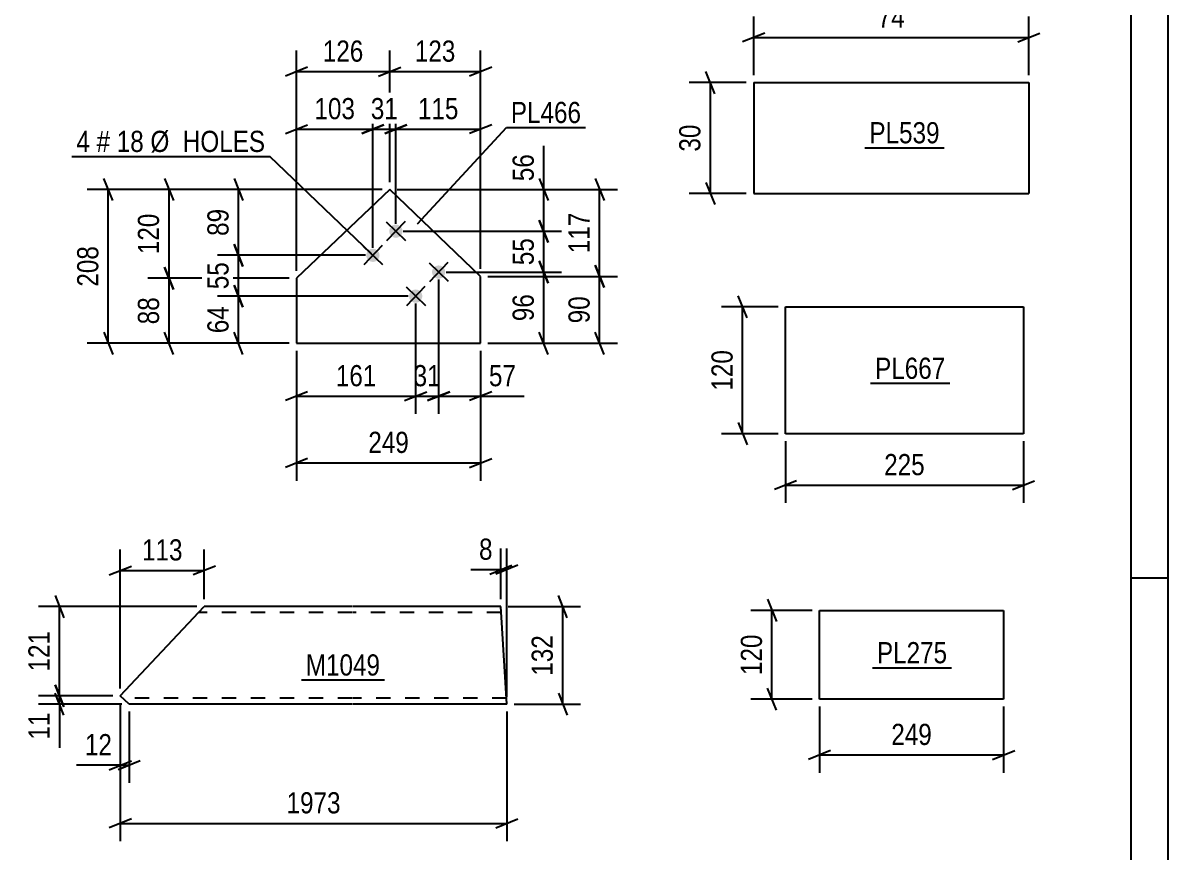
# Model space of a CAD drawing. Header units: millimetres. Extents: x 0 to 841, y 0 to 594.
# Drawn here: x 686.2 to 841, y 410 to 522.1 of the extents above; entities that cross this region are included whole.
import ezdxf

# ---------------------------------------------------------------- set-up
doc = ezdxf.new("R2010")
doc.units = ezdxf.units.MM
doc.linetypes.add('DXK_LINE_DOT2', pattern=[3.9198, 1.9599, -1.9599])
doc.styles.add('Arial Narrow', font='ARIALN.TTF', dxfattribs={"height": 0.2})

# ---------------------------------------------------------------- blocks, each defined once
blk = doc.blocks.new('Unknown-761545992-1132')
at = {"color": 5, "linetype": 'Continuous'}
for p, q in [((841, 0), (841, 594)), ((836, 5), (836, 589)), ((841, 447), (836, 447))]:
    blk.add_line(p, q, dxfattribs=at)
blk = doc.blocks.new('Part-761545992-16274 - 16273')
at = {"color": 2, "linetype": 'Continuous'}
for p, q in [((699.35, 431.09), (710.7, 443.16)), ((730.7, 443.16), (710.7, 443.16)), ((750.8, 443.16), (730.8, 443.16)), ((751.61, 429.96), (750.8, 443.16)), ((700.56, 429.96), (699.35, 431.09)), ((730.7, 429.96), (700.56, 429.96)), ((751.61, 429.96), (730.8, 429.96))]:
    blk.add_line(p, q, dxfattribs=at)
at = {"color": 7, "linetype": 'DXK_LINE_DOT2'}
for p, q in [((730.7, 442.36), (709.95, 442.36)), ((750.85, 442.36), (730.8, 442.36)), ((730.7, 430.76), (699.71, 430.76)), ((751.57, 430.76), (730.8, 430.76)), ((751.57, 430.76), (751.56, 430.82))]:
    blk.add_line(p, q, dxfattribs=at)
blk = doc.blocks.new('Part-761545992-16414 - 16413')
at = {"color": 2, "linetype": 'Continuous'}
for p, q in [((784.98, 514.02), (784.98, 499.02)), ((784.98, 514.02), (822.18, 514.02)), ((822.18, 514.02), (822.18, 499.02)), ((784.98, 499.02), (822.18, 499.02))]:
    blk.add_line(p, q, dxfattribs=at)
blk = doc.blocks.new('Part-761545992-16424 - 16423')
at = {"color": 2, "linetype": 'Continuous'}
for p, q in [((793.88, 430.65), (793.88, 442.65)), ((793.88, 442.65), (818.77, 442.65)), ((818.77, 442.65), (818.77, 430.65)), ((818.77, 430.65), (793.88, 430.65))]:
    blk.add_line(p, q, dxfattribs=at)
blk = doc.blocks.new('Part-761545992-16432 - 16431')
at = {"color": 2, "linetype": 'Continuous'}
for p, q in [((789.28, 466.54), (789.28, 483.69)), ((789.28, 483.69), (821.45, 483.69)), ((821.45, 483.69), (821.45, 466.54)), ((821.45, 466.54), (789.28, 466.54))]:
    blk.add_line(p, q, dxfattribs=at)
blk = doc.blocks.new('Part-761545992-16459 - 16458')
at = {"color": 2, "linetype": 'Continuous'}
for p, q in [((735.77, 499.56), (723.18, 487.56)), ((748.06, 487.82), (735.77, 499.56)), ((748.06, 478.77), (748.06, 487.82)), ((723.18, 487.56), (723.18, 478.77)), ((723.18, 478.77), (748.06, 478.77))]:
    blk.add_line(p, q, dxfattribs=at)
blk = doc.blocks.new('Bolt-761545992-16460 - 16458')
at = {"linetype": 'Continuous'}
for points in [[(737.26, 493.3, -1), (735.96, 494.55, -1)], [(734.15, 490.05, -1), (732.85, 491.29, -1)], [(743.04, 487.78, -1), (741.74, 489.02, -1)], [(739.93, 484.52, -1), (738.63, 485.77, -1)]]:
    blk.add_hatch(color=1, dxfattribs=at).paths.add_polyline_path(points)
at = {"color": 1, "linetype": 'Continuous'}
for p, q in [((735.3, 495.17), (737.91, 492.68)), ((737.85, 495.23), (735.36, 492.62)), ((732.2, 491.91), (734.8, 489.43)), ((734.74, 491.97), (732.26, 489.37)), ((741.09, 489.64), (743.69, 487.16)), ((743.63, 489.7), (741.15, 487.1)), ((737.98, 486.39), (740.59, 483.9)), ((740.53, 486.45), (738.04, 483.84))]:
    blk.add_line(p, q, dxfattribs=at)
blk = doc.blocks.new('StraightDimension-761545992-16540 - 16273')
at = {"color": 7, "linetype": 'Continuous'}
for p, q in [((699.35, 430.09), (699.35, 411.45)), ((751.61, 428.96), (751.61, 411.45)), ((700.85, 414.45), (697.85, 413.25)), ((699.35, 413.85), (751.61, 413.85)), ((750.11, 413.25), (753.11, 414.45))]:
    blk.add_line(p, q, dxfattribs=at)
at = {"color": 0}
blk.add_wipeout([(729.74, 414.6), (729.74, 418.8), (721.23, 418.8), (721.23, 414.6)], dxfattribs=at)
at = {"color": 3, "style": 'Arial Narrow'}
blk.add_text('1973', height=2.863, dxfattribs=at).set_placement((721.83, 415.2))
blk = doc.blocks.new('StraightDimension-761545992-16522 - 16273')
at = {"color": 7, "linetype": 'Continuous'}
for p, q in [((699.35, 430.09), (699.35, 419.31)), ((700.56, 428.96), (700.56, 419.31)), ((697.85, 421.11), (700.85, 422.31)), ((702.06, 422.31), (699.06, 421.11)), ((699.35, 421.71), (700.56, 421.71))]:
    blk.add_line(p, q, dxfattribs=at)
at = {"color": 0}
blk.add_wipeout([(698.83, 422.46), (698.83, 426.66), (693.97, 426.66), (693.97, 422.46)], dxfattribs=at)
at = {"color": 7, "linetype": 'Continuous'}
blk.add_line((699.35, 421.71), (693.45, 421.71), dxfattribs=at)
blk.add_line((699.35, 421.71), (693.45, 421.71), dxfattribs=at)
at = {"color": 3, "style": 'Arial Narrow'}
blk.add_text('12', height=2.863, dxfattribs=at).set_placement((694.57, 423.06))
blk = doc.blocks.new('StraightDimension-761545992-16514 - 16273')
at = {"color": 7, "linetype": 'Continuous'}
for p, q in [((750.8, 444.16), (750.8, 451)), ((751.61, 430.96), (751.61, 451)), ((749.3, 447.55), (752.3, 448.75)), ((753.11, 448.75), (750.11, 447.55)), ((750.8, 448.15), (751.61, 448.15))]:
    blk.add_line(p, q, dxfattribs=at)
at = {"color": 0}
blk.add_wipeout([(750.28, 448.9), (750.28, 453.1), (747.25, 453.1), (747.25, 448.9)], dxfattribs=at)
at = {"color": 7, "linetype": 'Continuous'}
blk.add_line((750.8, 448.15), (746.73, 448.15), dxfattribs=at)
blk.add_line((750.8, 448.15), (746.73, 448.15), dxfattribs=at)
at = {"color": 3, "style": 'Arial Narrow'}
blk.add_text('8', height=2.86, dxfattribs=at).set_placement((747.85, 449.5))
blk = doc.blocks.new('StraightDimension-761545992-16534 - 16273')
at = {"color": 7, "linetype": 'Continuous'}
for p, q in [((759.77, 441.66), (758.57, 444.66)), ((751.8, 443.16), (761.57, 443.16)), ((759.17, 429.96), (759.17, 443.16)), ((758.57, 431.46), (759.77, 428.46)), ((752.61, 429.96), (761.57, 429.96))]:
    blk.add_line(p, q, dxfattribs=at)
at = {"color": 0}
blk.add_wipeout([(758.42, 439.9), (754.22, 439.9), (754.22, 433.22), (758.42, 433.22)], dxfattribs=at)
at = {"color": 3, "style": 'Arial Narrow'}
blk.add_text('132', height=2.863, rotation=90.0002, dxfattribs=at).set_placement((757.82, 433.82))
blk = doc.blocks.new('StraightDimension-761545992-16518 - 16273')
at = {"color": 7, "linetype": 'Continuous'}
for p, q in [((699.35, 432.09), (699.35, 450.9)), ((710.7, 444.16), (710.7, 450.9)), ((697.85, 447.45), (700.85, 448.65)), ((699.35, 448.05), (710.7, 448.05)), ((712.2, 448.65), (709.2, 447.45))]:
    blk.add_line(p, q, dxfattribs=at)
at = {"color": 0}
blk.add_wipeout([(708.37, 448.8), (708.37, 453), (701.69, 453), (701.69, 448.8)], dxfattribs=at)
at = {"color": 3, "style": 'Arial Narrow'}
blk.add_text('113', height=2.863, dxfattribs=at).set_placement((702.29, 449.4))
blk = doc.blocks.new('StraightDimension-761545992-18511 - 16273')
at = {"color": 7, "linetype": 'Continuous'}
for p, q in [((690.54, 444.66), (691.74, 441.66)), ((709.7, 443.16), (688.29, 443.16)), ((691.14, 431.09), (691.14, 443.16)), ((691.74, 429.59), (690.54, 432.59)), ((698.35, 431.09), (688.29, 431.09))]:
    blk.add_line(p, q, dxfattribs=at)
at = {"color": 0}
blk.add_wipeout([(690.39, 440.47), (686.19, 440.47), (686.19, 433.79), (690.39, 433.79)], dxfattribs=at)
at = {"color": 3, "style": 'Arial Narrow'}
blk.add_text('121', height=2.863, rotation=90.0002, dxfattribs=at).set_placement((689.79, 434.39))
blk = doc.blocks.new('StraightDimension-761545992-18512 - 16273')
at = {"color": 7, "linetype": 'Continuous'}
for p, q in [((690.54, 432.59), (691.74, 429.59)), ((698.35, 431.09), (688.29, 431.09)), ((691.74, 428.46), (690.54, 431.46)), ((691.14, 429.96), (691.14, 431.09)), ((699.56, 429.96), (688.29, 429.96))]:
    blk.add_line(p, q, dxfattribs=at)
at = {"color": 0}
blk.add_wipeout([(690.39, 429.44), (686.19, 429.44), (686.19, 424.58), (690.39, 424.58)], dxfattribs=at)
at = {"color": 7, "linetype": 'Continuous'}
blk.add_line((691.14, 429.96), (691.14, 424.06), dxfattribs=at)
blk.add_line((691.14, 429.96), (691.14, 424.06), dxfattribs=at)
at = {"color": 3, "style": 'Arial Narrow'}
blk.add_text('11', height=2.863, rotation=90.0002, dxfattribs=at).set_placement((689.79, 425.18))
blk = doc.blocks.new('StraightDimension-761545992-16768 - 16413')
at = {"color": 7, "linetype": 'Continuous'}
for p, q in [((784.98, 515.02), (784.98, 522.97)), ((822.18, 515.02), (822.18, 522.97)), ((786.48, 520.72), (783.48, 519.52)), ((820.68, 519.52), (823.68, 520.72)), ((784.98, 520.12), (822.18, 520.12))]:
    blk.add_line(p, q, dxfattribs=at)
at = {"color": 0}
blk.add_wipeout([(806.01, 520.87), (806.01, 525.07), (801.15, 525.07), (801.15, 520.87)], dxfattribs=at)
at = {"color": 3, "style": 'Arial Narrow'}
blk.add_text('74', height=2.863, dxfattribs=at).set_placement((801.75, 521.47))
blk = doc.blocks.new('StraightDimension-761545992-16764 - 16413')
at = {"color": 7, "linetype": 'Continuous'}
for p, q in [((783.98, 514.02), (776.27, 514.02)), ((779.72, 512.52), (778.52, 515.52)), ((779.12, 499.02), (779.12, 514.02)), ((778.52, 500.52), (779.72, 497.52)), ((783.98, 499.02), (776.27, 499.02))]:
    blk.add_line(p, q, dxfattribs=at)
at = {"color": 0}
blk.add_wipeout([(778.37, 508.95), (774.17, 508.95), (774.17, 504.09), (778.37, 504.09)], dxfattribs=at)
at = {"color": 3, "style": 'Arial Narrow'}
blk.add_text('30', height=2.863, rotation=90.0002, dxfattribs=at).set_placement((777.77, 504.69))
blk = doc.blocks.new('StraightDimension-761545992-16772 - 16423')
at = {"color": 7, "linetype": 'Continuous'}
for p, q in [((786.85, 444.15), (788.05, 441.15)), ((792.88, 442.65), (784.6, 442.65)), ((787.45, 430.65), (787.45, 442.65)), ((788.05, 429.15), (786.85, 432.15)), ((792.88, 430.65), (784.6, 430.65))]:
    blk.add_line(p, q, dxfattribs=at)
at = {"color": 0}
blk.add_wipeout([(786.7, 439.99), (782.5, 439.99), (782.5, 433.31), (786.7, 433.31)], dxfattribs=at)
at = {"color": 3, "style": 'Arial Narrow'}
blk.add_text('120', height=2.863, rotation=90.0002, dxfattribs=at).set_placement((786.1, 433.91))
blk = doc.blocks.new('StraightDimension-761545992-16776 - 16423')
at = {"color": 7, "linetype": 'Continuous'}
for p, q in [((793.88, 429.65), (793.88, 420.7)), ((818.77, 429.65), (818.77, 420.7)), ((795.38, 423.7), (792.38, 422.5)), ((793.88, 423.1), (818.77, 423.1)), ((817.27, 422.5), (820.27, 423.7))]:
    blk.add_line(p, q, dxfattribs=at)
at = {"color": 0}
blk.add_wipeout([(809.67, 423.85), (809.67, 428.05), (802.98, 428.05), (802.98, 423.85)], dxfattribs=at)
at = {"color": 3, "style": 'Arial Narrow'}
blk.add_text('249', height=2.863, dxfattribs=at).set_placement((803.58, 424.45))
blk = doc.blocks.new('StraightDimension-761545992-16780 - 16431')
at = {"color": 7, "linetype": 'Continuous'}
for p, q in [((784.08, 482.19), (782.88, 485.19)), ((788.28, 483.69), (780.63, 483.69)), ((783.48, 466.54), (783.48, 483.69)), ((782.88, 468.04), (784.08, 465.04)), ((788.28, 466.54), (780.63, 466.54))]:
    blk.add_line(p, q, dxfattribs=at)
at = {"color": 0}
blk.add_wipeout([(782.73, 478.46), (778.53, 478.46), (778.53, 471.77), (782.73, 471.77)], dxfattribs=at)
at = {"color": 3, "style": 'Arial Narrow'}
blk.add_text('120', height=2.863, rotation=90.0002, dxfattribs=at).set_placement((782.13, 472.37))
blk = doc.blocks.new('StraightDimension-761545992-16784 - 16431')
at = {"color": 7, "linetype": 'Continuous'}
for p, q in [((789.28, 465.54), (789.28, 457.18)), ((821.45, 465.54), (821.45, 457.18)), ((790.78, 460.18), (787.78, 458.98)), ((819.95, 458.98), (822.95, 460.18)), ((789.28, 459.58), (821.45, 459.58))]:
    blk.add_line(p, q, dxfattribs=at)
at = {"color": 0}
blk.add_wipeout([(808.71, 460.33), (808.71, 464.53), (802.02, 464.53), (802.02, 460.33)], dxfattribs=at)
at = {"color": 3, "style": 'Arial Narrow'}
blk.add_text('225', height=2.863, dxfattribs=at).set_placement((802.62, 460.93))
blk = doc.blocks.new('StraightDimension-761545992-32509 - 16458')
at = {"color": 7, "linetype": 'Continuous'}
for p, q in [((736.61, 494.92), (736.61, 510.57)), ((748.06, 488.82), (748.06, 510.57)), ((735.11, 507.12), (738.11, 508.32)), ((749.56, 508.32), (746.56, 507.12)), ((736.61, 507.72), (748.06, 507.72))]:
    blk.add_line(p, q, dxfattribs=at)
at = {"color": 0}
blk.add_wipeout([(745.68, 508.47), (745.68, 512.67), (738.99, 512.67), (738.99, 508.47)], dxfattribs=at)
at = {"color": 3, "style": 'Arial Narrow'}
blk.add_text('115', height=2.863, dxfattribs=at).set_placement((739.59, 509.07))
blk = doc.blocks.new('StraightDimension-761545992-16840 - 16458')
at = {"color": 7, "linetype": 'Continuous'}
for p, q in [((735.77, 500.56), (735.77, 518.35)), ((748.06, 488.82), (748.06, 518.35)), ((734.27, 514.9), (737.27, 516.1)), ((749.56, 516.1), (746.56, 514.9)), ((735.77, 515.5), (748.06, 515.5))]:
    blk.add_line(p, q, dxfattribs=at)
at = {"color": 0}
blk.add_wipeout([(745.26, 516.25), (745.26, 520.45), (738.57, 520.45), (738.57, 516.25)], dxfattribs=at)
at = {"color": 3, "style": 'Arial Narrow'}
blk.add_text('123', height=2.863, dxfattribs=at).set_placement((739.17, 516.85))
blk = doc.blocks.new('StraightDimension-761545992-16841 - 16458')
at = {"color": 7, "linetype": 'Continuous'}
for p, q in [((723.18, 488.56), (723.18, 518.35)), ((735.77, 500.56), (735.77, 518.35)), ((724.68, 516.1), (721.68, 514.9)), ((734.27, 514.9), (737.27, 516.1)), ((723.18, 515.5), (735.77, 515.5))]:
    blk.add_line(p, q, dxfattribs=at)
at = {"color": 0}
blk.add_wipeout([(732.82, 516.25), (732.82, 520.45), (726.13, 520.45), (726.13, 516.25)], dxfattribs=at)
at = {"color": 3, "style": 'Arial Narrow'}
blk.add_text('126', height=2.863, dxfattribs=at).set_placement((726.73, 516.85))
blk = doc.blocks.new('StraightDimension-761545992-32511 - 16458')
at = {"color": 7, "linetype": 'Continuous'}
for p, q in [((723.18, 488.56), (723.18, 510.57)), ((733.5, 491.67), (733.5, 510.57)), ((721.68, 507.12), (724.68, 508.32)), ((735, 508.32), (732, 507.12)), ((723.18, 507.72), (733.5, 507.72))]:
    blk.add_line(p, q, dxfattribs=at)
at = {"color": 0}
blk.add_wipeout([(731.68, 508.47), (731.68, 512.67), (725, 512.67), (725, 508.47)], dxfattribs=at)
at = {"color": 3, "style": 'Arial Narrow'}
blk.add_text('103', height=2.863, dxfattribs=at).set_placement((725.6, 509.07))
blk = doc.blocks.new('StraightDimension-761545992-16846 - 16458')
at = {"color": 7, "linetype": 'Continuous'}
for p, q in [((723.18, 477.77), (723.18, 460.19)), ((748.06, 477.77), (748.06, 460.19)), ((724.68, 463.19), (721.68, 461.99)), ((746.56, 461.99), (749.56, 463.19)), ((723.18, 462.59), (748.06, 462.59))]:
    blk.add_line(p, q, dxfattribs=at)
at = {"color": 0}
blk.add_wipeout([(738.96, 463.34), (738.96, 467.54), (732.28, 467.54), (732.28, 463.34)], dxfattribs=at)
at = {"color": 3, "style": 'Arial Narrow'}
blk.add_text('249', height=2.863, dxfattribs=at).set_placement((732.88, 463.94))
blk = doc.blocks.new('StraightDimension-761545992-32620 - 16458')
at = {"color": 7, "linetype": 'Continuous'}
for p, q in [((742.39, 487.4), (742.39, 469.21)), ((739.28, 484.15), (739.28, 469.21)), ((737.78, 471.01), (740.78, 472.21)), ((743.89, 472.21), (740.89, 471.01)), ((739.28, 471.61), (742.39, 471.61))]:
    blk.add_line(p, q, dxfattribs=at)
at = {"color": 0}
blk.add_wipeout([(743.27, 472.36), (743.27, 476.56), (738.41, 476.56), (738.41, 472.36)], dxfattribs=at)
at = {"color": 3, "style": 'Arial Narrow'}
blk.add_text('31', height=2.863, dxfattribs=at).set_placement((739.01, 472.96))
blk = doc.blocks.new('StraightDimension-761545992-16850 - 16458')
at = {"color": 7, "linetype": 'Continuous'}
for p, q in [((763.55, 501.06), (764.75, 498.06)), ((736.77, 499.56), (766.55, 499.56)), ((764.15, 487.82), (764.15, 499.56)), ((764.75, 486.32), (763.55, 489.32)), ((749.06, 487.82), (766.55, 487.82))]:
    blk.add_line(p, q, dxfattribs=at)
at = {"color": 0}
blk.add_wipeout([(763.4, 497.04), (759.2, 497.04), (759.2, 490.35), (763.4, 490.35)], dxfattribs=at)
at = {"color": 3, "style": 'Arial Narrow'}
blk.add_text('117', height=2.863, rotation=90.0002, dxfattribs=at).set_placement((762.8, 490.95))
blk = doc.blocks.new('StraightDimension-761545992-16851 - 16458')
at = {"color": 7, "linetype": 'Continuous'}
for p, q in [((763.55, 489.32), (764.75, 486.32)), ((749.06, 487.82), (766.55, 487.82)), ((764.15, 478.77), (764.15, 487.82)), ((764.75, 477.27), (763.55, 480.27)), ((749.06, 478.77), (766.55, 478.77))]:
    blk.add_line(p, q, dxfattribs=at)
at = {"color": 0}
blk.add_wipeout([(763.4, 485.73), (759.2, 485.73), (759.2, 480.87), (763.4, 480.87)], dxfattribs=at)
at = {"color": 3, "style": 'Arial Narrow'}
blk.add_text('90', height=2.863, rotation=90.0002, dxfattribs=at).set_placement((762.8, 481.47))
blk = doc.blocks.new('StraightDimension-761545992-16856 - 16458')
at = {"color": 7, "linetype": 'Continuous'}
for p, q in [((705.34, 501.06), (706.54, 498.06)), ((734.77, 499.56), (703.09, 499.56)), ((705.94, 487.56), (705.94, 499.56)), ((706.54, 486.06), (705.34, 489.06)), ((722.18, 487.56), (703.09, 487.56))]:
    blk.add_line(p, q, dxfattribs=at)
at = {"color": 0}
blk.add_wipeout([(705.19, 496.9), (700.99, 496.9), (700.99, 490.22), (705.19, 490.22)], dxfattribs=at)
at = {"color": 3, "style": 'Arial Narrow'}
blk.add_text('120', height=2.863, rotation=90.0002, dxfattribs=at).set_placement((704.59, 490.82))
blk = doc.blocks.new('StraightDimension-761545992-32619 - 16458')
at = {"color": 7, "linetype": 'Continuous'}
for p, q in [((742.39, 487.4), (742.39, 469.21)), ((748.06, 477.77), (748.06, 469.21)), ((740.89, 471.01), (743.89, 472.21)), ((749.56, 472.21), (746.56, 471.01)), ((742.39, 471.61), (748.06, 471.61))]:
    blk.add_line(p, q, dxfattribs=at)
at = {"color": 0}
blk.add_wipeout([(753.44, 472.36), (753.44, 476.56), (748.59, 476.56), (748.59, 472.36)], dxfattribs=at)
at = {"color": 7, "linetype": 'Continuous'}
blk.add_line((748.06, 471.61), (753.97, 471.61), dxfattribs=at)
blk.add_line((748.06, 471.61), (753.97, 471.61), dxfattribs=at)
at = {"color": 3, "style": 'Arial Narrow'}
blk.add_text('57', height=2.863, dxfattribs=at).set_placement((749.19, 472.96))
blk = doc.blocks.new('StraightDimension-761545992-16857 - 16458')
at = {"color": 7, "linetype": 'Continuous'}
for p, q in [((705.34, 489.06), (706.54, 486.06)), ((722.18, 487.56), (703.09, 487.56)), ((705.94, 478.77), (705.94, 487.56)), ((706.54, 477.27), (705.34, 480.27)), ((722.18, 478.77), (703.09, 478.77))]:
    blk.add_line(p, q, dxfattribs=at)
at = {"color": 0}
blk.add_wipeout([(705.19, 485.59), (700.99, 485.59), (700.99, 480.74), (705.19, 480.74)], dxfattribs=at)
at = {"color": 3, "style": 'Arial Narrow'}
blk.add_text('88', height=2.863, rotation=90.0002, dxfattribs=at).set_placement((704.59, 481.34))
blk = doc.blocks.new('StraightDimension-761545992-16882 - 16458')
at = {"color": 7, "linetype": 'Continuous'}
for p, q in [((714.74, 501.06), (715.94, 498.06)), ((734.77, 499.56), (712.49, 499.56)), ((715.34, 490.67), (715.34, 499.56)), ((715.94, 489.17), (714.74, 492.17)), ((732.5, 490.67), (712.49, 490.67))]:
    blk.add_line(p, q, dxfattribs=at)
at = {"color": 0}
blk.add_wipeout([(714.59, 497.55), (710.39, 497.55), (710.39, 492.69), (714.59, 492.69)], dxfattribs=at)
at = {"color": 3, "style": 'Arial Narrow'}
blk.add_text('89', height=2.863, rotation=90.0002, dxfattribs=at).set_placement((713.99, 493.29))
blk = doc.blocks.new('StraightDimension-761545992-16883 - 16458')
at = {"color": 7, "linetype": 'Continuous'}
for p, q in [((714.74, 492.17), (715.94, 489.17)), ((732.5, 490.67), (712.49, 490.67)), ((715.34, 485.15), (715.34, 490.67)), ((715.94, 483.65), (714.74, 486.65)), ((738.28, 485.15), (712.49, 485.15))]:
    blk.add_line(p, q, dxfattribs=at)
at = {"color": 0}
blk.add_wipeout([(714.59, 490.34), (710.39, 490.34), (710.39, 485.48), (714.59, 485.48)], dxfattribs=at)
at = {"color": 3, "style": 'Arial Narrow'}
blk.add_text('55', height=2.863, rotation=90.0002, dxfattribs=at).set_placement((713.99, 486.08))
blk = doc.blocks.new('StraightDimension-761545992-16884 - 16458')
at = {"color": 7, "linetype": 'Continuous'}
for p, q in [((714.74, 486.65), (715.94, 483.65)), ((738.28, 485.15), (712.49, 485.15)), ((715.34, 478.77), (715.34, 485.15)), ((715.94, 477.27), (714.74, 480.27)), ((722.18, 478.77), (712.49, 478.77))]:
    blk.add_line(p, q, dxfattribs=at)
at = {"color": 0}
blk.add_wipeout([(714.59, 484.39), (710.39, 484.39), (710.39, 479.53), (714.59, 479.53)], dxfattribs=at)
at = {"color": 3, "style": 'Arial Narrow'}
blk.add_text('64', height=2.863, rotation=90.0002, dxfattribs=at).set_placement((713.99, 480.13))
blk = doc.blocks.new('StraightDimension-761545992-16902 - 16458')
at = {"color": 7, "linetype": 'Continuous'}
for p, q in [((698.33, 498.06), (697.13, 501.06)), ((734.77, 499.56), (694.88, 499.56)), ((697.73, 478.77), (697.73, 499.56)), ((697.13, 480.27), (698.33, 477.27)), ((722.18, 478.77), (694.88, 478.77))]:
    blk.add_line(p, q, dxfattribs=at)
at = {"color": 0}
blk.add_wipeout([(696.98, 492.51), (692.78, 492.51), (692.78, 485.83), (696.98, 485.83)], dxfattribs=at)
at = {"color": 3, "style": 'Arial Narrow'}
blk.add_text('208', height=2.863, rotation=90.0002, dxfattribs=at).set_placement((696.38, 486.43))
blk = doc.blocks.new('StraightDimension-761545992-32510 - 16458')
at = {"color": 7, "linetype": 'Continuous'}
for p, q in [((733.5, 491.67), (733.5, 510.57)), ((736.61, 494.92), (736.61, 510.57)), ((732, 507.12), (735, 508.32)), ((738.11, 508.32), (735.11, 507.12)), ((733.5, 507.72), (736.61, 507.72))]:
    blk.add_line(p, q, dxfattribs=at)
at = {"color": 0}
blk.add_wipeout([(737.48, 508.47), (737.48, 512.67), (732.62, 512.67), (732.62, 508.47)], dxfattribs=at)
at = {"color": 3, "style": 'Arial Narrow'}
blk.add_text('31', height=2.863, dxfattribs=at).set_placement((733.22, 509.07))
blk = doc.blocks.new('StraightDimension-761545992-32540 - 16458')
at = {"color": 7, "linetype": 'Continuous'}
for p, q in [((756, 501.06), (757.2, 498.06)), ((736.77, 499.56), (759, 499.56)), ((756.6, 493.92), (756.6, 499.56)), ((757.2, 492.42), (756, 495.42)), ((737.61, 493.92), (759, 493.92))]:
    blk.add_line(p, q, dxfattribs=at)
at = {"color": 0}
blk.add_wipeout([(755.85, 504.95), (751.65, 504.95), (751.65, 500.09), (755.85, 500.09)], dxfattribs=at)
at = {"color": 7, "linetype": 'Continuous'}
blk.add_line((756.6, 499.56), (756.6, 505.47), dxfattribs=at)
blk.add_line((756.6, 499.56), (756.6, 505.47), dxfattribs=at)
at = {"color": 3, "style": 'Arial Narrow'}
blk.add_text('56', height=2.863, rotation=90.0002, dxfattribs=at).set_placement((755.25, 500.69))
blk = doc.blocks.new('StraightDimension-761545992-32541 - 16458')
at = {"color": 7, "linetype": 'Continuous'}
for p, q in [((756, 495.42), (757.2, 492.42)), ((737.61, 493.92), (759, 493.92)), ((756.6, 488.4), (756.6, 493.92)), ((757.2, 486.9), (756, 489.9)), ((743.39, 488.4), (759, 488.4))]:
    blk.add_line(p, q, dxfattribs=at)
at = {"color": 0}
blk.add_wipeout([(755.85, 493.59), (751.65, 493.59), (751.65, 488.73), (755.85, 488.73)], dxfattribs=at)
at = {"color": 3, "style": 'Arial Narrow'}
blk.add_text('55', height=2.863, rotation=90.0002, dxfattribs=at).set_placement((755.25, 489.33))
blk = doc.blocks.new('StraightDimension-761545992-32542 - 16458')
at = {"color": 7, "linetype": 'Continuous'}
for p, q in [((756, 489.9), (757.2, 486.9)), ((743.39, 488.4), (759, 488.4)), ((756.6, 478.77), (756.6, 488.4)), ((757.2, 477.27), (756, 480.27)), ((749.06, 478.77), (759, 478.77))]:
    blk.add_line(p, q, dxfattribs=at)
at = {"color": 0}
blk.add_wipeout([(755.85, 486.01), (751.65, 486.01), (751.65, 481.16), (755.85, 481.16)], dxfattribs=at)
at = {"color": 3, "style": 'Arial Narrow'}
blk.add_text('96', height=2.863, rotation=90.0002, dxfattribs=at).set_placement((755.25, 481.76))
blk = doc.blocks.new('StraightDimension-761545992-32621 - 16458')
at = {"color": 7, "linetype": 'Continuous'}
for p, q in [((739.28, 484.15), (739.28, 469.21)), ((723.18, 477.77), (723.18, 469.21)), ((724.68, 472.21), (721.68, 471.01)), ((737.78, 471.01), (740.78, 472.21)), ((723.18, 471.61), (739.28, 471.61))]:
    blk.add_line(p, q, dxfattribs=at)
at = {"color": 0}
blk.add_wipeout([(734.57, 472.36), (734.57, 476.56), (727.89, 476.56), (727.89, 472.36)], dxfattribs=at)
at = {"color": 3, "style": 'Arial Narrow'}
blk.add_text('161', height=2.863, dxfattribs=at).set_placement((728.49, 472.96))
blk = doc.blocks.new('Mark-761545992-16974 - 16273')
at = {"color": 0}
blk.add_wipeout([(734.48, 433.84), (734.48, 436.84), (724.43, 436.84), (724.43, 433.84)], dxfattribs=at)
blk.add_wipeout([(734.48, 433.84), (734.48, 436.84), (724.43, 436.84), (724.43, 433.84)], dxfattribs=at)
at = {"color": 30, "linetype": 'Continuous'}
blk.add_line((723.83, 433.24), (735.08, 433.24), dxfattribs=at)
at = {"color": 3, "style": 'Arial Narrow'}
blk.add_text('M1049', height=2.863, dxfattribs=at).set_placement((724.43, 433.84))
blk = doc.blocks.new('Mark-761545992-17017 - 16413')
at = {"color": 0}
blk.add_wipeout([(810.12, 505.81), (810.12, 508.81), (800.62, 508.81), (800.62, 505.81)], dxfattribs=at)
blk.add_wipeout([(810.12, 505.81), (810.12, 508.81), (800.62, 508.81), (800.62, 505.81)], dxfattribs=at)
at = {"color": 30, "linetype": 'Continuous'}
blk.add_line((800.02, 505.21), (810.72, 505.21), dxfattribs=at)
at = {"color": 3, "style": 'Arial Narrow'}
blk.add_text('PL539', height=2.863, dxfattribs=at).set_placement((800.62, 505.81))
blk = doc.blocks.new('Mark-761545992-17020 - 16423')
at = {"color": 0}
blk.add_wipeout([(811.14, 435.5), (811.14, 438.5), (801.64, 438.5), (801.64, 435.5)], dxfattribs=at)
blk.add_wipeout([(811.14, 435.5), (811.14, 438.5), (801.64, 438.5), (801.64, 435.5)], dxfattribs=at)
at = {"color": 30, "linetype": 'Continuous'}
blk.add_line((801.04, 434.9), (811.74, 434.9), dxfattribs=at)
at = {"color": 3, "style": 'Arial Narrow'}
blk.add_text('PL275', height=2.863, dxfattribs=at).set_placement((801.64, 435.5))
blk = doc.blocks.new('Mark-761545992-17023 - 16431')
at = {"color": 0}
blk.add_wipeout([(810.9, 473.96), (810.9, 476.96), (801.39, 476.96), (801.39, 473.96)], dxfattribs=at)
blk.add_wipeout([(810.9, 473.96), (810.9, 476.96), (801.39, 476.96), (801.39, 473.96)], dxfattribs=at)
at = {"color": 30, "linetype": 'Continuous'}
blk.add_line((800.79, 473.36), (811.5, 473.36), dxfattribs=at)
at = {"color": 3, "style": 'Arial Narrow'}
blk.add_text('PL667', height=2.863, dxfattribs=at).set_placement((801.39, 473.96))
blk = doc.blocks.new('Mark-761545992-17033 - 16458')
at = {"color": 0}
blk.add_wipeout([(761.65, 508.55), (761.65, 511.55), (752.15, 511.55), (752.15, 508.55)], dxfattribs=at)
blk.add_wipeout([(761.65, 508.55), (761.65, 511.55), (752.15, 511.55), (752.15, 508.55)], dxfattribs=at)
at = {"color": 30, "linetype": 'Continuous'}
for p, q in [((739.52, 494.91), (751.55, 507.95)), ((751.55, 507.95), (762.25, 507.95))]:
    blk.add_line(p, q, dxfattribs=at)
at = {"color": 3, "style": 'Arial Narrow'}
blk.add_text('PL466', height=2.863, dxfattribs=at).set_placement((752.15, 508.55))
blk = doc.blocks.new('Mark-761545992-17036 - 16458')
at = {"color": 0}
for points in [[(695.24, 504.64), (695.24, 507.64), (693.42, 507.64), (693.42, 504.64)], [(697.97, 504.64), (697.97, 507.64), (696.14, 507.64), (696.14, 504.64)], [(702.53, 504.64), (702.53, 507.64), (698.87, 507.64), (698.87, 504.64)], [(718.96, 504.64), (718.96, 507.64), (703.43, 507.64), (703.43, 504.64)]]:
    blk.add_wipeout(points, dxfattribs=at)
for points in [[(695.24, 504.64), (695.24, 507.64), (693.42, 507.64), (693.42, 504.64)], [(697.97, 504.64), (697.97, 507.64), (696.14, 507.64), (696.14, 504.64)], [(702.53, 504.64), (702.53, 507.64), (698.87, 507.64), (698.87, 504.64)], [(718.96, 504.64), (718.96, 507.64), (703.43, 507.64), (703.43, 504.64)]]:
    blk.add_wipeout(points, dxfattribs=at)
at = {"color": 7, "linetype": 'Continuous'}
for p in [(692.82, 504.04), (733.31, 490.88)]:
    blk.add_line(p, (719.56, 504.04), dxfattribs=at)
at = {"color": 3, "style": 'Arial Narrow'}
for s, height, p in [('4', 2.86, (693.42, 504.64)), ('#', 2.86, (696.14, 504.64)), ('18', 2.863, (698.87, 504.64)), ('Ø  HOLES', 2.863, (703.43, 504.64))]:
    blk.add_text(s, height=height, dxfattribs=at).set_placement(p)

msp = doc.modelspace()

# ---------------------------------------------------------------- block references
for name in ['Unknown-761545992-1132', 'Part-761545992-16414 - 16413', 'Part-761545992-16459 - 16458', 'Bolt-761545992-16460 - 16458', 'Part-761545992-16432 - 16431', 'Part-761545992-16274 - 16273', 'Part-761545992-16424 - 16423']:
    msp.add_blockref(name, (0, 0))

# ---------------------------------------------------------------- next in the draw order: block references
for name in ['StraightDimension-761545992-16768 - 16413', 'StraightDimension-761545992-32509 - 16458', 'Mark-761545992-17017 - 16413', 'StraightDimension-761545992-16780 - 16431', 'StraightDimension-761545992-16846 - 16458', 'Mark-761545992-17023 - 16431', 'StraightDimension-761545992-16518 - 16273', 'StraightDimension-761545992-16514 - 16273', 'StraightDimension-761545992-16772 - 16423', 'Mark-761545992-17020 - 16423', 'Mark-761545992-16974 - 16273', 'StraightDimension-761545992-16540 - 16273']:
    msp.add_blockref(name, (0, 0))

# ---------------------------------------------------------------- next in the draw order: block references
for name in ['StraightDimension-761545992-16840 - 16458', 'StraightDimension-761545992-16764 - 16413', 'StraightDimension-761545992-32620 - 16458', 'StraightDimension-761545992-16784 - 16431', 'StraightDimension-761545992-16534 - 16273', 'StraightDimension-761545992-16522 - 16273', 'StraightDimension-761545992-16776 - 16423']:
    msp.add_blockref(name, (0, 0))

# ---------------------------------------------------------------- next in the draw order: block references
for name in ['StraightDimension-761545992-16841 - 16458', 'StraightDimension-761545992-18511 - 16273']:
    msp.add_blockref(name, (0, 0))

# ---------------------------------------------------------------- next in the draw order: block references
for name in ['StraightDimension-761545992-32511 - 16458', 'StraightDimension-761545992-16850 - 16458', 'StraightDimension-761545992-18512 - 16273']:
    msp.add_blockref(name, (0, 0))

# ---------------------------------------------------------------- next in the draw order: block references
for name in ['StraightDimension-761545992-16856 - 16458', 'StraightDimension-761545992-16851 - 16458']:
    msp.add_blockref(name, (0, 0))

# ---------------------------------------------------------------- next in the draw order: block references
for name in ['StraightDimension-761545992-16857 - 16458', 'StraightDimension-761545992-32619 - 16458']:
    msp.add_blockref(name, (0, 0))

# ---------------------------------------------------------------- next in the draw order: block references
msp.add_blockref('StraightDimension-761545992-16882 - 16458', (0, 0))

# ---------------------------------------------------------------- next in the draw order: block references
msp.add_blockref('StraightDimension-761545992-16883 - 16458', (0, 0))

# ---------------------------------------------------------------- next in the draw order: block references
msp.add_blockref('StraightDimension-761545992-16884 - 16458', (0, 0))

# ---------------------------------------------------------------- next in the draw order: block references
msp.add_blockref('StraightDimension-761545992-16902 - 16458', (0, 0))

# ---------------------------------------------------------------- next in the draw order: block references
for name in ['StraightDimension-761545992-32510 - 16458', 'StraightDimension-761545992-32621 - 16458']:
    msp.add_blockref(name, (0, 0))

# ---------------------------------------------------------------- next in the draw order: block references
for name in ['Mark-761545992-17036 - 16458', 'StraightDimension-761545992-32540 - 16458']:
    msp.add_blockref(name, (0, 0))

# ---------------------------------------------------------------- next in the draw order: block references
msp.add_blockref('StraightDimension-761545992-32541 - 16458', (0, 0))

# ---------------------------------------------------------------- next in the draw order: block references
for name in ['Mark-761545992-17033 - 16458', 'StraightDimension-761545992-32542 - 16458']:
    msp.add_blockref(name, (0, 0))

doc.saveas('drawing.dxf')
